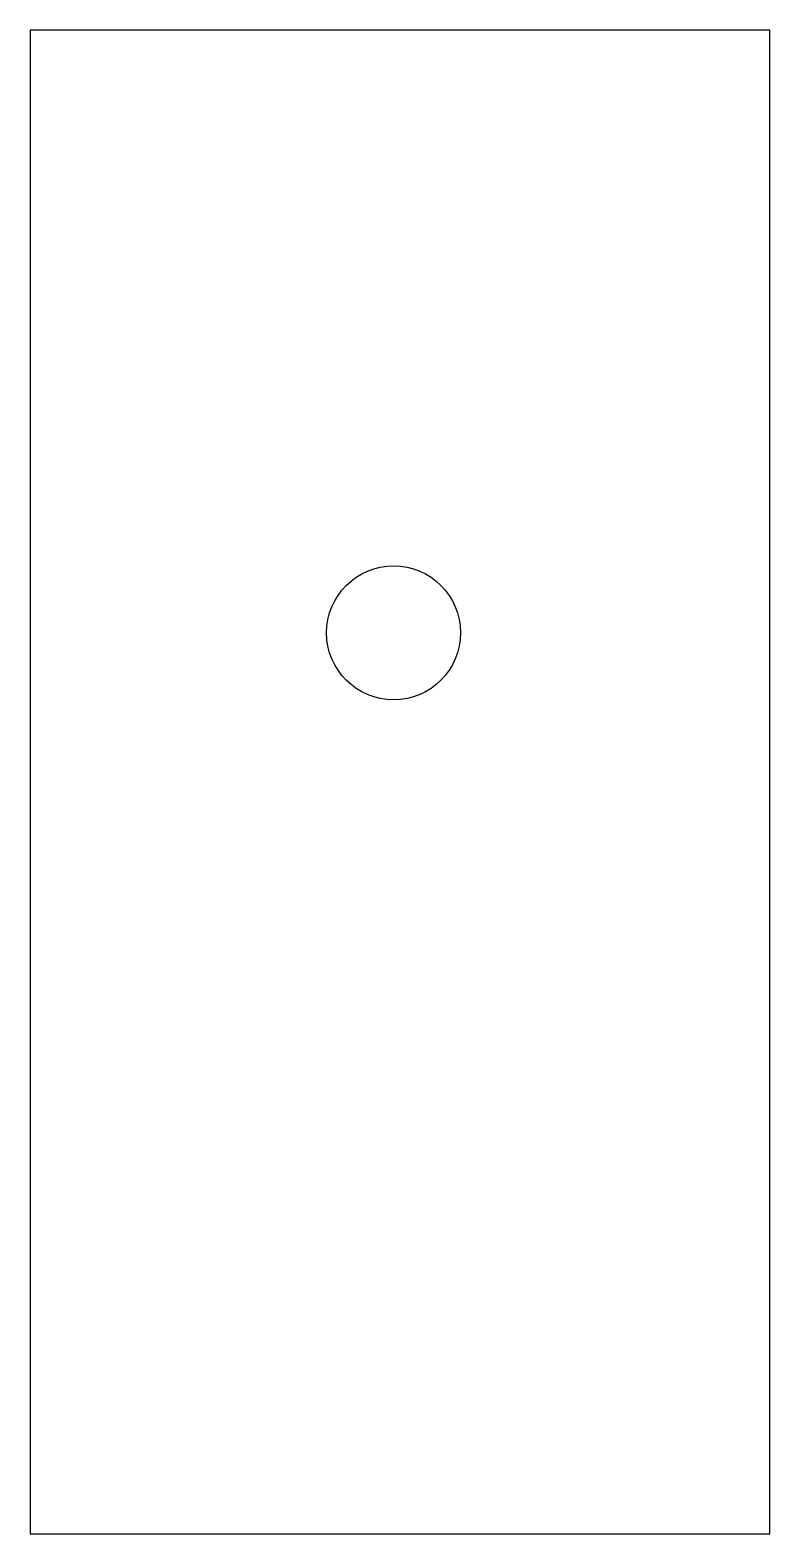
# Model space of a CAD drawing. Header units: millimetres. Extents: x 0 to 122, y 0 to 247.
import ezdxf

# ---------------------------------------------------------------- set-up
doc = ezdxf.new("R2010")
doc.units = ezdxf.units.MM

msp = doc.modelspace()

# ---------------------------------------------------------------- linework, layer by layer
for p, q in [((0, 247, 3), (0, 0, 3)), ((121.5, 247, 3), (0, 247, 3)), ((121.5, 0, 3), (121.5, 247, 3)), ((0, 0, 3), (121.5, 0, 3))]:
    msp.add_line(p, q)
msp.add_circle((59.7, 148, 3), 11)

doc.saveas('drawing.dxf')
